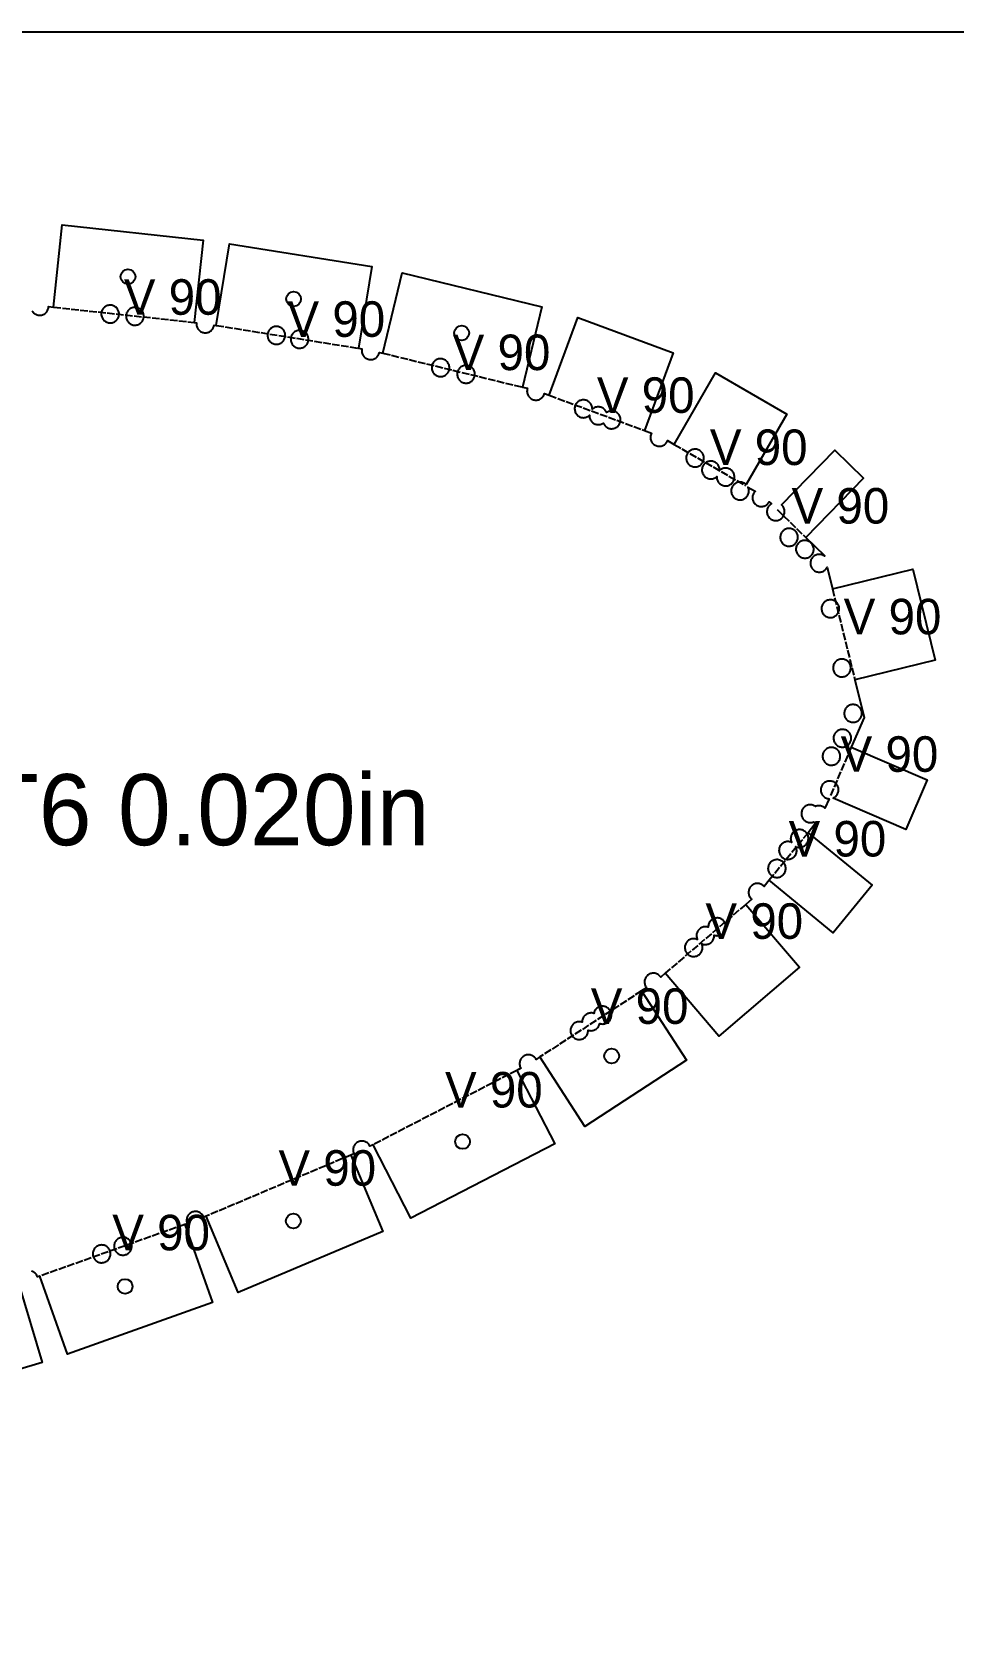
# Model space of a CAD drawing. Header units: millimetres. Extents: x 0 to 2467, y 0 to 1219.
# Drawn here: x 770 to 925.7, y 947.4 to 1219 of the extents above; entities that cross this region are included whole.
import ezdxf

# ---------------------------------------------------------------- set-up
doc = ezdxf.new("R2010")
doc.units = ezdxf.units.MM
doc.linetypes.add('DASHED', pattern=[1.524, 1.27, -0.254])
for name, color, linetype in [('CUT', 7, 'CONTINUOUS'), ('ETCH', 8, 'CONTINUOUS'), ('HOLE', 6, 'CONTINUOUS'), ('VALLEY', 1, 'DASHED')]:
    doc.layers.add(name, color=color, linetype=linetype)

msp = doc.modelspace()

# ---------------------------------------------------------------- linework, layer by layer
at = {"layer": 'CUT'}
for points in [[(769.98, 1171.98), (770.06, 1171.86), (770.15, 1171.74), (770.25, 1171.63), (770.36, 1171.53), (770.48, 1171.45), (770.61, 1171.37), (770.74, 1171.31), (770.88, 1171.26), (771.03, 1171.23), (771.17, 1171.21), (771.32, 1171.21), (771.47, 1171.22), (771.61, 1171.24), (771.75, 1171.28), (771.89, 1171.33), (772.02, 1171.39), (772.15, 1171.47), (772.26, 1171.56), (772.37, 1171.66), (772.47, 1171.77), (772.56, 1171.89), (772.63, 1172.02), (772.69, 1172.15), (772.74, 1172.29), (772.77, 1172.43), (772.79, 1172.58), (772.8, 1172.67), (773.6, 1172.58), (775.11, 1186.47), (798.91, 1183.88), (797.4, 1170), (797.78, 1169.95), (797.77, 1169.87), (797.77, 1169.72), (797.78, 1169.58), (797.8, 1169.43), (797.84, 1169.29), (797.89, 1169.15), (797.95, 1169.02), (798.03, 1168.89), (798.12, 1168.78), (798.22, 1168.67), (798.33, 1168.57), (798.45, 1168.49), (798.58, 1168.41), (798.71, 1168.35), (798.85, 1168.3), (798.99, 1168.27), (799.14, 1168.25), (799.29, 1168.24), (799.43, 1168.25), (799.58, 1168.28), (799.72, 1168.32), (799.86, 1168.37), (799.99, 1168.43), (800.12, 1168.51), (800.23, 1168.6), (800.34, 1168.7), (800.44, 1168.81), (800.52, 1168.93), (800.6, 1169.06), (800.66, 1169.19), (800.71, 1169.33), (800.74, 1169.47), (800.75, 1169.55), (801.13, 1169.49), (803.35, 1183.29), (827.38, 1179.42), (825.16, 1165.63), (825.74, 1165.53), (825.73, 1165.49), (825.71, 1165.34), (825.71, 1165.19), (825.72, 1165.05), (825.74, 1164.9), (825.78, 1164.76), (825.83, 1164.62), (825.9, 1164.49), (825.97, 1164.36), (826.06, 1164.25), (826.16, 1164.14), (826.27, 1164.04), (826.39, 1163.96), (826.52, 1163.88), (826.65, 1163.82), (826.79, 1163.77), (826.94, 1163.74), (827.08, 1163.72), (827.23, 1163.71), (827.38, 1163.72), (827.52, 1163.75), (827.66, 1163.78), (827.8, 1163.84), (827.93, 1163.9), (828.06, 1163.98), (828.18, 1164.07), (828.28, 1164.17), (828.38, 1164.28), (828.47, 1164.4), (828.54, 1164.53), (828.6, 1164.66), (828.65, 1164.8), (828.68, 1164.94), (829.26, 1164.8), (832.55, 1178.38), (856.15, 1172.65), (852.85, 1159.07), (853.7, 1158.87), (853.67, 1158.8), (853.64, 1158.65), (853.62, 1158.51), (853.61, 1158.36), (853.62, 1158.21), (853.65, 1158.07), (853.68, 1157.93), (853.74, 1157.79), (853.8, 1157.66), (853.88, 1157.53), (853.97, 1157.41), (854.07, 1157.31), (854.18, 1157.21), (854.3, 1157.12), (854.42, 1157.05), (854.56, 1156.99), (854.7, 1156.94), (854.84, 1156.91), (854.99, 1156.89), (855.13, 1156.88), (855.28, 1156.89), (855.43, 1156.91), (855.57, 1156.95), (855.71, 1157), (855.84, 1157.07), (855.96, 1157.15), (856.08, 1157.24), (856.19, 1157.34), (856.29, 1157.45), (856.37, 1157.57), (856.45, 1157.69), (856.51, 1157.83), (856.55, 1157.97), (856.56, 1157.99), (857.37, 1157.69), (862.21, 1170.8), (878.3, 1164.86), (873.46, 1151.76), (874.66, 1151.31), (874.64, 1151.27), (874.58, 1151.13), (874.53, 1150.99), (874.49, 1150.85), (874.48, 1150.71), (874.47, 1150.56), (874.48, 1150.41), (874.5, 1150.27), (874.54, 1150.12), (874.59, 1149.99), (874.66, 1149.85), (874.73, 1149.73), (874.82, 1149.61), (874.92, 1149.5), (875.03, 1149.41), (875.15, 1149.32), (875.28, 1149.25), (875.42, 1149.19), (875.55, 1149.14), (875.7, 1149.1), (875.84, 1149.08), (875.99, 1149.08), (876.14, 1149.09), (876.28, 1149.11), (876.43, 1149.15), (876.56, 1149.2), (876.7, 1149.27), (876.82, 1149.34), (876.94, 1149.43), (877.05, 1149.53), (877.14, 1149.64), (877.23, 1149.76), (877.3, 1149.89), (877.36, 1150.02), (877.37, 1150.04), (878.48, 1149.4), (885.47, 1161.5), (897.54, 1154.53), (890.65, 1142.61), (890.65, 1142.61), (890.54, 1142.71), (890.42, 1142.8), (890.3, 1142.87), (890.16, 1142.93), (890.02, 1142.98), (889.88, 1143.01), (889.73, 1143.03), (889.59, 1143.04), (889.44, 1143.03), (889.29, 1143), (889.15, 1142.97), (889.01, 1142.91), (888.88, 1142.85), (888.76, 1142.77), (888.64, 1142.68), (888.53, 1142.58), (888.43, 1142.47), (888.35, 1142.35), (888.27, 1142.23), (888.21, 1142.09), (888.17, 1141.95), (888.13, 1141.81), (888.11, 1141.66), (888.11, 1141.52), (888.12, 1141.37), (888.14, 1141.22), (888.18, 1141.08), (888.23, 1140.94), (888.29, 1140.81), (888.37, 1140.69), (888.46, 1140.57), (888.56, 1140.46), (888.67, 1140.36), (888.79, 1140.28), (888.92, 1140.2), (889.05, 1140.14), (889.19, 1140.1), (889.33, 1140.06), (889.48, 1140.04), (889.63, 1140.04), (889.77, 1140.05), (889.92, 1140.07), (890.06, 1140.11), (890.2, 1140.16), (890.33, 1140.22), (890.46, 1140.3), (890.57, 1140.39), (890.68, 1140.49), (890.78, 1140.6), (890.87, 1140.72), (890.94, 1140.85), (891, 1140.98), (891.05, 1141.12), (891.08, 1141.26), (891.1, 1141.41), (891.11, 1141.56), (891.1, 1141.7), (891.07, 1141.85), (891.04, 1141.99), (890.98, 1142.13), (890.95, 1142.19), (892.17, 1141.49), (892.14, 1141.46), (892.04, 1141.35), (891.95, 1141.23), (891.88, 1141.1), (891.82, 1140.97), (891.77, 1140.83), (891.74, 1140.69), (891.72, 1140.54), (891.71, 1140.39), (891.72, 1140.25), (891.74, 1140.1), (891.78, 1139.96), (891.83, 1139.82), (891.9, 1139.69), (891.98, 1139.56), (892.07, 1139.45), (892.17, 1139.34), (892.28, 1139.24), (892.4, 1139.16), (892.52, 1139.08), (892.66, 1139.02), (892.8, 1138.97), (892.94, 1138.94), (893.08, 1138.92), (893.23, 1138.91), (893.38, 1138.92), (893.52, 1138.95), (893.67, 1138.98), (893.8, 1139.04), (893.94, 1139.1), (894.06, 1139.18), (894.18, 1139.27), (894.29, 1139.37), (894.38, 1139.48), (894.47, 1139.6), (894.53, 1139.7), (894.9, 1139.35), (894.79, 1139.29), (894.67, 1139.2), (894.57, 1139.1), (894.47, 1138.99), (894.38, 1138.87), (894.31, 1138.74), (894.25, 1138.61), (894.2, 1138.47), (894.17, 1138.32), (894.15, 1138.18), (894.14, 1138.03), (894.15, 1137.88), (894.17, 1137.74), (894.21, 1137.6), (894.26, 1137.46), (894.33, 1137.32), (894.41, 1137.2), (894.5, 1137.08), (894.6, 1136.98), (894.71, 1136.88), (894.83, 1136.79), (894.95, 1136.72), (895.09, 1136.66), (895.23, 1136.61), (895.37, 1136.58), (895.52, 1136.56), (895.66, 1136.55), (895.81, 1136.56), (895.95, 1136.58), (896.1, 1136.62), (896.23, 1136.67), (896.37, 1136.74), (896.49, 1136.81), (896.61, 1136.9), (896.72, 1137), (896.81, 1137.12), (896.9, 1137.23), (896.97, 1137.36), (897.03, 1137.5), (897.08, 1137.63), (897.12, 1137.78), (897.14, 1137.92), (897.14, 1138.07), (897.13, 1138.22), (897.11, 1138.36), (897.07, 1138.51), (897.02, 1138.64), (896.95, 1138.78), (896.88, 1138.9), (896.79, 1139.02), (896.69, 1139.13), (896.63, 1139.18), (905.62, 1148.41), (910.48, 1143.69), (900.74, 1133.67), (903.85, 1130.64), (903.88, 1130.54), (903.8, 1130.6), (903.67, 1130.67), (903.54, 1130.73), (903.4, 1130.78), (903.26, 1130.81), (903.11, 1130.83), (902.96, 1130.84), (902.82, 1130.83), (902.67, 1130.8), (902.53, 1130.77), (902.39, 1130.72), (902.26, 1130.65), (902.13, 1130.57), (902.02, 1130.48), (901.91, 1130.38), (901.81, 1130.27), (901.73, 1130.15), (901.65, 1130.03), (901.59, 1129.89), (901.54, 1129.75), (901.51, 1129.61), (901.49, 1129.46), (901.49, 1129.32), (901.49, 1129.17), (901.52, 1129.02), (901.56, 1128.88), (901.61, 1128.74), (901.67, 1128.61), (901.75, 1128.49), (901.84, 1128.37), (901.94, 1128.26), (902.05, 1128.16), (902.17, 1128.08), (902.3, 1128), (902.43, 1127.94), (902.57, 1127.9), (902.71, 1127.86), (902.86, 1127.84), (903.01, 1127.84), (903.15, 1127.85), (903.3, 1127.87), (903.44, 1127.91), (903.58, 1127.96), (903.71, 1128.02), (903.84, 1128.1), (903.95, 1128.19), (904.06, 1128.29), (904.16, 1128.4), (904.24, 1128.52), (904.32, 1128.65), (904.33, 1128.68), (905.23, 1125), (918.8, 1128.33), (922.57, 1112.98), (909, 1109.65), (910.56, 1103.31), (908.4, 1098.31), (921.23, 1092.78), (917.63, 1084.41), (905.35, 1089.7), (905.47, 1089.76), (905.6, 1089.84), (905.72, 1089.93), (905.82, 1090.03), (905.92, 1090.14), (906.01, 1090.26), (906.08, 1090.38), (906.14, 1090.52), (906.19, 1090.66), (906.22, 1090.8), (906.24, 1090.95), (906.25, 1091.09), (906.24, 1091.24), (906.22, 1091.39), (906.18, 1091.53), (906.13, 1091.67), (906.06, 1091.8), (905.98, 1091.92), (905.89, 1092.04), (905.79, 1092.15), (905.68, 1092.25), (905.56, 1092.33), (905.44, 1092.41), (905.3, 1092.47), (905.16, 1092.51), (905.02, 1092.55), (904.88, 1092.57), (904.73, 1092.57), (904.58, 1092.56), (904.44, 1092.54), (904.29, 1092.5), (904.16, 1092.45), (904.02, 1092.39), (903.9, 1092.31), (903.78, 1092.22), (903.67, 1092.12), (903.58, 1092.01), (903.49, 1091.89), (903.42, 1091.76), (903.36, 1091.63), (903.31, 1091.49), (903.27, 1091.35), (903.25, 1091.2), (903.25, 1091.05), (903.26, 1090.91), (903.28, 1090.76), (903.32, 1090.62), (903.37, 1090.48), (903.44, 1090.35), (903.51, 1090.22), (903.6, 1090.11), (903.7, 1090), (903.81, 1089.9), (903.93, 1089.81), (904.06, 1089.74), (904.19, 1089.68), (904.33, 1089.63), (904.48, 1089.6), (904.62, 1089.58), (904.64, 1089.58), (903.96, 1087.99), (903.88, 1088.06), (903.76, 1088.15), (903.64, 1088.22), (903.5, 1088.28), (903.36, 1088.33), (903.22, 1088.36), (903.07, 1088.38), (902.93, 1088.39), (902.78, 1088.38), (902.63, 1088.35), (902.49, 1088.32), (902.35, 1088.26), (902.35, 1088.26), (902.28, 1088.31), (902.15, 1088.38), (902.02, 1088.44), (901.88, 1088.49), (901.74, 1088.53), (901.59, 1088.55), (901.44, 1088.55), (901.3, 1088.54), (901.15, 1088.52), (901.01, 1088.48), (900.87, 1088.43), (900.74, 1088.36), (900.61, 1088.29), (900.5, 1088.2), (900.39, 1088.1), (900.29, 1087.99), (900.21, 1087.87), (900.13, 1087.74), (900.07, 1087.61), (900.02, 1087.47), (899.99, 1087.32), (899.97, 1087.18), (899.97, 1087.03), (899.97, 1086.88), (900, 1086.74), (900.04, 1086.6), (900.09, 1086.46), (900.15, 1086.33), (900.23, 1086.2), (900.32, 1086.08), (900.42, 1085.98), (900.53, 1085.88), (900.65, 1085.79), (900.78, 1085.72), (900.91, 1085.66), (901.05, 1085.61), (901.19, 1085.58), (901.34, 1085.56), (901.49, 1085.55), (901.63, 1085.56), (901.78, 1085.58), (901.92, 1085.62), (902.06, 1085.67), (902.06, 1085.68), (902.13, 1085.63), (902.26, 1085.55), (902.39, 1085.49), (902.43, 1085.48), (901.1, 1083.84), (911.92, 1075), (905.35, 1066.96), (894.53, 1075.8), (893.68, 1074.75), (893.59, 1074.85), (893.48, 1074.94), (893.37, 1075.03), (893.24, 1075.1), (893.1, 1075.16), (892.96, 1075.21), (892.82, 1075.24), (892.68, 1075.26), (892.53, 1075.27), (892.38, 1075.26), (892.24, 1075.24), (892.09, 1075.2), (891.96, 1075.15), (891.82, 1075.08), (891.7, 1075.01), (891.58, 1074.92), (891.47, 1074.82), (891.38, 1074.71), (891.29, 1074.59), (891.22, 1074.46), (891.16, 1074.32), (891.11, 1074.19), (891.07, 1074.04), (891.05, 1073.9), (891.05, 1073.75), (891.06, 1073.6), (891.08, 1073.46), (891.12, 1073.31), (891.17, 1073.18), (891.24, 1073.04), (891.31, 1072.92), (891.4, 1072.8), (891.5, 1072.69), (891.59, 1072.62), (890.57, 1071.74), (899.65, 1061.12), (886.03, 1049.49), (876.96, 1060.11), (876.21, 1059.47), (876.2, 1059.47), (876.11, 1059.59), (876.01, 1059.7), (875.9, 1059.79), (875.78, 1059.88), (875.66, 1059.95), (875.52, 1060.01), (875.38, 1060.06), (875.24, 1060.1), (875.09, 1060.12), (874.95, 1060.12), (874.8, 1060.11), (874.65, 1060.09), (874.51, 1060.05), (874.37, 1060), (874.24, 1059.93), (874.12, 1059.86), (874, 1059.77), (873.89, 1059.67), (873.8, 1059.56), (873.71, 1059.44), (873.64, 1059.31), (873.57, 1059.18), (873.53, 1059.04), (873.49, 1058.89), (873.47, 1058.75), (873.47, 1058.6), (873.48, 1058.45), (873.5, 1058.31), (873.54, 1058.17), (873.59, 1058.03), (873.65, 1057.89), (873.73, 1057.77), (873.81, 1057.67), (872.98, 1057.14), (880.59, 1045.42), (863.41, 1034.26), (855.8, 1045.98), (855.17, 1045.57), (855.17, 1045.57), (855.09, 1045.7), (855, 1045.82), (854.9, 1045.92), (854.79, 1046.02), (854.67, 1046.11), (854.55, 1046.18), (854.41, 1046.24), (854.27, 1046.29), (854.13, 1046.32), (853.98, 1046.34), (853.84, 1046.35), (853.69, 1046.34), (853.55, 1046.32), (853.4, 1046.28), (853.27, 1046.23), (853.13, 1046.16), (853.01, 1046.08), (852.89, 1045.99), (852.78, 1045.89), (852.69, 1045.78), (852.6, 1045.66), (852.53, 1045.54), (852.46, 1045.4), (852.42, 1045.26), (852.38, 1045.12), (852.36, 1044.97), (852.36, 1044.83), (852.37, 1044.68), (852.39, 1044.54), (852.43, 1044.39), (852.48, 1044.25), (852.55, 1044.12), (852.58, 1044.06), (851.92, 1043.72), (858.33, 1031.31), (834.01, 1018.75), (827.6, 1031.17), (827.09, 1030.9), (827.03, 1031.01), (826.96, 1031.13), (826.87, 1031.25), (826.77, 1031.36), (826.66, 1031.46), (826.54, 1031.54), (826.41, 1031.62), (826.28, 1031.68), (826.14, 1031.73), (825.99, 1031.76), (825.85, 1031.78), (825.7, 1031.78), (825.55, 1031.77), (825.41, 1031.75), (825.27, 1031.71), (825.13, 1031.66), (825, 1031.6), (824.87, 1031.52), (824.75, 1031.43), (824.65, 1031.33), (824.55, 1031.22), (824.46, 1031.1), (824.39, 1030.97), (824.33, 1030.84), (824.28, 1030.7), (824.25, 1030.56), (824.23, 1030.41), (824.22, 1030.26), (824.23, 1030.12), (824.25, 1029.97), (824.29, 1029.83), (824.34, 1029.69), (824.37, 1029.63), (823.84, 1029.4), (829.27, 1016.53), (804.84, 1006.22), (799.4, 1019.09), (799, 1018.92), (798.98, 1018.98), (798.92, 1019.11), (798.84, 1019.24), (798.75, 1019.36), (798.65, 1019.46), (798.54, 1019.56), (798.42, 1019.65), (798.29, 1019.72), (798.16, 1019.78), (798.02, 1019.83), (797.88, 1019.86), (797.73, 1019.88), (797.58, 1019.89), (797.44, 1019.88), (797.29, 1019.85), (797.15, 1019.82), (797.01, 1019.77), (797.01, 1019.77), (796.88, 1019.7), (796.75, 1019.62), (796.64, 1019.53), (796.53, 1019.43), (796.43, 1019.32), (796.34, 1019.2), (796.27, 1019.08), (796.21, 1018.94), (796.16, 1018.8), (796.13, 1018.66), (796.11, 1018.51), (796.1, 1018.37), (796.11, 1018.22), (796.14, 1018.07), (796.17, 1017.93), (796.21, 1017.83), (795.8, 1017.69), (800.49, 1004.53), (775.97, 995.8), (771.29, 1008.96), (770.93, 1008.83), (770.88, 1008.97), (770.81, 1009.1), (770.73, 1009.23), (770.64, 1009.34), (770.54, 1009.45), (770.43, 1009.55), (770.31, 1009.63), (770.19, 1009.71), (770.05, 1009.77), (769.91, 1009.82)], [(767.71, 1007.79), (771.71, 994.4), (740.18, 984.98)]]:
    msp.add_lwpolyline(points, dxfattribs=at)
for points in [[(783.92, 1170.1), (784.05, 1170.18), (784.16, 1170.27), (784.27, 1170.37), (784.37, 1170.48), (784.45, 1170.6), (784.53, 1170.72), (784.59, 1170.86), (784.64, 1171), (784.67, 1171.14), (784.69, 1171.29), (784.7, 1171.43), (784.69, 1171.58), (784.66, 1171.73), (784.62, 1171.87), (784.57, 1172.01), (784.51, 1172.14), (784.43, 1172.26), (784.34, 1172.38), (784.24, 1172.49), (784.13, 1172.59), (784.01, 1172.67), (783.88, 1172.75), (783.75, 1172.81), (783.61, 1172.85), (783.47, 1172.89), (783.32, 1172.91), (783.17, 1172.91), (783.03, 1172.9), (782.88, 1172.88), (782.74, 1172.84), (782.6, 1172.79), (782.47, 1172.73), (782.34, 1172.65), (782.23, 1172.56), (782.12, 1172.46), (782.02, 1172.35), (781.94, 1172.23), (781.86, 1172.1), (781.8, 1171.97), (781.75, 1171.83), (781.72, 1171.69), (781.7, 1171.54), (781.7, 1171.39), (781.7, 1171.25), (781.73, 1171.1), (781.77, 1170.96), (781.82, 1170.82), (781.88, 1170.69), (781.96, 1170.56), (782.05, 1170.45), (782.15, 1170.34), (782.26, 1170.24), (782.38, 1170.15), (782.51, 1170.08), (782.64, 1170.02), (782.78, 1169.97), (782.92, 1169.94), (783.07, 1169.92), (783.22, 1169.91), (783.36, 1169.92), (783.51, 1169.95), (783.65, 1169.98), (783.79, 1170.04), (783.92, 1170.1)], [(788.54, 1170.1), (788.63, 1170.22), (788.7, 1170.35), (788.76, 1170.48), (788.81, 1170.62), (788.84, 1170.76), (788.86, 1170.91), (788.87, 1171.06), (788.86, 1171.2), (788.84, 1171.35), (788.8, 1171.49), (788.75, 1171.63), (788.68, 1171.76), (788.6, 1171.89), (788.51, 1172), (788.41, 1172.11), (788.3, 1172.21), (788.18, 1172.3), (788.06, 1172.37), (787.92, 1172.43), (787.78, 1172.48), (787.64, 1172.51), (787.49, 1172.53), (787.35, 1172.54), (787.2, 1172.53), (787.06, 1172.5), (786.91, 1172.47), (786.77, 1172.41), (786.64, 1172.35), (786.52, 1172.27), (786.4, 1172.18), (786.29, 1172.08), (786.2, 1171.97), (786.11, 1171.85), (786.04, 1171.73), (785.97, 1171.59), (785.93, 1171.45), (785.89, 1171.31), (785.87, 1171.16), (785.87, 1171.02), (785.88, 1170.87), (785.9, 1170.72), (785.94, 1170.58), (785.99, 1170.44), (786.06, 1170.31), (786.13, 1170.19), (786.22, 1170.07), (786.32, 1169.96), (786.43, 1169.86), (786.55, 1169.78), (786.68, 1169.7), (786.81, 1169.64), (786.95, 1169.6), (787.1, 1169.56), (787.24, 1169.54), (787.39, 1169.54), (787.54, 1169.55), (787.68, 1169.57), (787.82, 1169.61), (787.96, 1169.66), (788.09, 1169.72), (788.22, 1169.8), (788.34, 1169.89), (788.44, 1169.99), (788.54, 1170.1)], [(812.25, 1166.67), (812.36, 1166.77), (812.45, 1166.88), (812.54, 1167), (812.61, 1167.12), (812.67, 1167.26), (812.72, 1167.4), (812.76, 1167.54), (812.77, 1167.69), (812.78, 1167.83), (812.77, 1167.98), (812.75, 1168.12), (812.71, 1168.27), (812.66, 1168.4), (812.59, 1168.54), (812.52, 1168.66), (812.43, 1168.78), (812.33, 1168.89), (812.22, 1168.98), (812.1, 1169.07), (811.97, 1169.14), (811.83, 1169.21), (811.7, 1169.25), (811.55, 1169.29), (811.41, 1169.31), (811.26, 1169.31), (811.11, 1169.3), (810.97, 1169.28), (810.82, 1169.24), (810.69, 1169.19), (810.55, 1169.12), (810.43, 1169.05), (810.31, 1168.96), (810.2, 1168.86), (810.11, 1168.75), (810.02, 1168.63), (809.95, 1168.5), (809.89, 1168.37), (809.84, 1168.23), (809.8, 1168.08), (809.79, 1167.94), (809.78, 1167.79), (809.79, 1167.64), (809.81, 1167.5), (809.85, 1167.36), (809.9, 1167.22), (809.97, 1167.09), (810.04, 1166.96), (810.13, 1166.84), (810.23, 1166.74), (810.34, 1166.64), (810.46, 1166.55), (810.59, 1166.48), (810.73, 1166.42), (810.86, 1166.37), (811.01, 1166.34), (811.15, 1166.32), (811.3, 1166.31), (811.45, 1166.32), (811.59, 1166.34), (811.74, 1166.38), (811.87, 1166.43), (812.01, 1166.5), (812.13, 1166.58), (812.25, 1166.67)], [(816.59, 1166.59), (816.64, 1166.73), (816.67, 1166.87), (816.69, 1167.02), (816.7, 1167.17), (816.69, 1167.31), (816.66, 1167.46), (816.62, 1167.6), (816.57, 1167.74), (816.51, 1167.87), (816.43, 1168), (816.34, 1168.11), (816.24, 1168.22), (816.13, 1168.32), (816.01, 1168.41), (815.88, 1168.48), (815.75, 1168.54), (815.61, 1168.59), (815.47, 1168.62), (815.32, 1168.64), (815.17, 1168.65), (815.03, 1168.64), (814.88, 1168.61), (814.74, 1168.58), (814.6, 1168.52), (814.47, 1168.46), (814.34, 1168.38), (814.23, 1168.29), (814.12, 1168.19), (814.02, 1168.08), (813.94, 1167.96), (813.86, 1167.84), (813.8, 1167.7), (813.75, 1167.56), (813.72, 1167.42), (813.7, 1167.27), (813.7, 1167.13), (813.7, 1166.98), (813.73, 1166.83), (813.77, 1166.69), (813.82, 1166.55), (813.88, 1166.42), (813.96, 1166.3), (814.05, 1166.18), (814.15, 1166.07), (814.26, 1165.97), (814.38, 1165.89), (814.51, 1165.81), (814.64, 1165.75), (814.78, 1165.71), (814.92, 1165.67), (815.07, 1165.65), (815.22, 1165.65), (815.36, 1165.66), (815.51, 1165.68), (815.65, 1165.72), (815.79, 1165.77), (815.92, 1165.83), (816.05, 1165.91), (816.16, 1166), (816.27, 1166.1), (816.37, 1166.21), (816.45, 1166.33), (816.53, 1166.46), (816.59, 1166.59)], [(840.27, 1161.53), (840.34, 1161.66), (840.4, 1161.79), (840.45, 1161.93), (840.48, 1162.08), (840.5, 1162.22), (840.51, 1162.37), (840.5, 1162.52), (840.47, 1162.66), (840.44, 1162.8), (840.39, 1162.94), (840.32, 1163.07), (840.24, 1163.2), (840.15, 1163.32), (840.05, 1163.42), (839.94, 1163.52), (839.82, 1163.61), (839.7, 1163.68), (839.56, 1163.74), (839.42, 1163.79), (839.28, 1163.82), (839.13, 1163.84), (838.99, 1163.85), (838.84, 1163.84), (838.69, 1163.82), (838.55, 1163.78), (838.41, 1163.73), (838.28, 1163.66), (838.16, 1163.58), (838.04, 1163.49), (837.93, 1163.39), (837.84, 1163.28), (837.75, 1163.16), (837.68, 1163.04), (837.61, 1162.9), (837.57, 1162.76), (837.53, 1162.62), (837.51, 1162.47), (837.51, 1162.33), (837.52, 1162.18), (837.54, 1162.04), (837.58, 1161.89), (837.63, 1161.76), (837.69, 1161.62), (837.77, 1161.5), (837.86, 1161.38), (837.96, 1161.27), (838.07, 1161.18), (838.19, 1161.09), (838.32, 1161.02), (838.45, 1160.96), (838.59, 1160.91), (838.74, 1160.87), (838.88, 1160.85), (839.03, 1160.85), (839.18, 1160.86), (839.32, 1160.88), (839.46, 1160.92), (839.6, 1160.97), (839.73, 1161.04), (839.86, 1161.11), (839.98, 1161.2), (840.08, 1161.3), (840.18, 1161.41), (840.27, 1161.53)], [(844.81, 1161.12), (844.81, 1161.27), (844.81, 1161.42), (844.78, 1161.56), (844.74, 1161.7), (844.69, 1161.84), (844.63, 1161.97), (844.55, 1162.1), (844.46, 1162.22), (844.36, 1162.32), (844.25, 1162.42), (844.13, 1162.51), (844, 1162.58), (843.87, 1162.64), (843.73, 1162.69), (843.59, 1162.72), (843.44, 1162.74), (843.29, 1162.75), (843.15, 1162.74), (843, 1162.71), (842.86, 1162.68), (842.72, 1162.63), (842.59, 1162.56), (842.46, 1162.48), (842.35, 1162.39), (842.24, 1162.29), (842.14, 1162.18), (842.06, 1162.06), (841.98, 1161.94), (841.92, 1161.8), (841.87, 1161.66), (841.84, 1161.52), (841.82, 1161.37), (841.81, 1161.23), (841.82, 1161.08), (841.85, 1160.93), (841.89, 1160.79), (841.94, 1160.65), (842, 1160.52), (842.08, 1160.4), (842.17, 1160.28), (842.27, 1160.17), (842.38, 1160.07), (842.5, 1159.99), (842.63, 1159.91), (842.76, 1159.85), (842.9, 1159.81), (843.04, 1159.77), (843.19, 1159.75), (843.34, 1159.75), (843.48, 1159.76), (843.63, 1159.78), (843.77, 1159.82), (843.91, 1159.87), (844.04, 1159.93), (844.17, 1160.01), (844.28, 1160.1), (844.39, 1160.2), (844.49, 1160.31), (844.57, 1160.43), (844.65, 1160.56), (844.71, 1160.69), (844.76, 1160.83), (844.79, 1160.98), (844.81, 1161.12)], [(868.48, 1154.94), (868.34, 1154.99), (868.2, 1155.02), (868.05, 1155.04), (867.9, 1155.05), (867.76, 1155.04), (867.61, 1155.01), (867.47, 1154.98), (867.33, 1154.93), (867.2, 1154.86), (867.07, 1154.78), (867.06, 1154.78), (867.04, 1154.83), (866.98, 1154.96), (866.9, 1155.09), (866.81, 1155.2), (866.71, 1155.31), (866.6, 1155.41), (866.48, 1155.5), (866.35, 1155.57), (866.22, 1155.63), (866.08, 1155.68), (865.94, 1155.71), (865.79, 1155.73), (865.65, 1155.74), (865.5, 1155.73), (865.35, 1155.7), (865.21, 1155.67), (865.07, 1155.61), (864.94, 1155.55), (864.82, 1155.47), (864.7, 1155.38), (864.65, 1155.34), (864.66, 1155.43), (864.65, 1155.58), (864.62, 1155.73), (864.59, 1155.87), (864.54, 1156.01), (864.47, 1156.14), (864.39, 1156.26), (864.3, 1156.38), (864.2, 1156.49), (864.09, 1156.59), (863.97, 1156.67), (863.85, 1156.75), (863.71, 1156.81), (863.57, 1156.85), (863.43, 1156.89), (863.28, 1156.91), (863.14, 1156.91), (862.99, 1156.9), (862.84, 1156.88), (862.7, 1156.84), (862.56, 1156.79), (862.43, 1156.73), (862.31, 1156.65), (862.19, 1156.56), (862.08, 1156.46), (861.99, 1156.35), (861.9, 1156.23), (861.83, 1156.1), (861.76, 1155.97), (861.72, 1155.83), (861.68, 1155.69), (861.66, 1155.54), (861.66, 1155.39), (861.67, 1155.25), (861.69, 1155.1), (861.73, 1154.96), (861.78, 1154.82), (861.84, 1154.69), (861.92, 1154.56), (862.01, 1154.45), (862.11, 1154.34), (862.22, 1154.24), (862.34, 1154.15), (862.47, 1154.08), (862.6, 1154.02), (862.74, 1153.97), (862.89, 1153.94), (863.03, 1153.92), (863.18, 1153.91), (863.33, 1153.92), (863.47, 1153.95), (863.61, 1153.98), (863.75, 1154.04), (863.88, 1154.1), (864.01, 1154.18), (864.13, 1154.27), (864.17, 1154.31), (864.17, 1154.22), (864.18, 1154.07), (864.2, 1153.92), (864.24, 1153.78), (864.29, 1153.64), (864.35, 1153.51), (864.43, 1153.39), (864.52, 1153.27), (864.62, 1153.16), (864.73, 1153.06), (864.85, 1152.98), (864.98, 1152.9), (865.11, 1152.84), (865.25, 1152.79), (865.39, 1152.76), (865.54, 1152.74), (865.69, 1152.74), (865.83, 1152.75), (865.98, 1152.77), (866.12, 1152.81), (866.26, 1152.86), (866.39, 1152.92), (866.52, 1153), (866.53, 1153.01), (866.55, 1152.95), (866.61, 1152.82), (866.69, 1152.7), (866.78, 1152.58), (866.88, 1152.47), (866.99, 1152.38), (867.11, 1152.29), (867.24, 1152.22), (867.37, 1152.15), (867.51, 1152.11), (867.65, 1152.07), (867.8, 1152.05), (867.95, 1152.05), (868.09, 1152.06), (868.24, 1152.08), (868.38, 1152.12), (868.52, 1152.17), (868.65, 1152.23), (868.78, 1152.31), (868.89, 1152.4), (869, 1152.5), (869.1, 1152.61), (869.18, 1152.73), (869.26, 1152.86), (869.32, 1152.99), (869.37, 1153.13), (869.4, 1153.28), (869.42, 1153.42), (869.43, 1153.57), (869.42, 1153.72), (869.39, 1153.86), (869.35, 1154), (869.3, 1154.14), (869.24, 1154.27), (869.16, 1154.4), (869.07, 1154.52), (868.97, 1154.62), (868.86, 1154.72), (868.74, 1154.81), (868.61, 1154.88), (868.48, 1154.94)], [(883.47, 1147.41), (883.43, 1147.55), (883.38, 1147.69), (883.32, 1147.82), (883.24, 1147.94), (883.15, 1148.06), (883.05, 1148.17), (882.94, 1148.27), (882.82, 1148.35), (882.69, 1148.43), (882.56, 1148.49), (882.42, 1148.53), (882.28, 1148.57), (882.13, 1148.59), (881.98, 1148.59), (881.84, 1148.58), (881.69, 1148.56), (881.55, 1148.52), (881.41, 1148.47), (881.28, 1148.41), (881.15, 1148.33), (881.04, 1148.24), (880.93, 1148.14), (880.83, 1148.03), (880.75, 1147.91), (880.67, 1147.78), (880.61, 1147.65), (880.56, 1147.51), (880.53, 1147.36), (880.51, 1147.22), (880.5, 1147.07), (880.51, 1146.92), (880.54, 1146.78), (880.57, 1146.64), (880.63, 1146.5), (880.69, 1146.37), (880.77, 1146.24), (880.86, 1146.13), (880.96, 1146.02), (881.07, 1145.92), (881.19, 1145.83), (881.32, 1145.76), (881.45, 1145.7), (881.59, 1145.65), (881.73, 1145.62), (881.88, 1145.6), (882.03, 1145.59), (882.17, 1145.6), (882.32, 1145.63), (882.46, 1145.66), (882.6, 1145.72), (882.73, 1145.78), (882.85, 1145.86), (882.97, 1145.95), (883.08, 1146.05), (883.18, 1146.16), (883.26, 1146.28), (883.34, 1146.4), (883.4, 1146.54), (883.45, 1146.68), (883.48, 1146.82), (883.5, 1146.97), (883.5, 1147.11), (883.49, 1147.26), (883.47, 1147.41)], [(887.3, 1145.39), (887.16, 1145.4), (887.01, 1145.39), (886.86, 1145.37), (886.72, 1145.33), (886.58, 1145.28), (886.45, 1145.21), (886.33, 1145.14), (886.21, 1145.05), (886.16, 1145.01), (886.17, 1145.1), (886.16, 1145.24), (886.14, 1145.39), (886.1, 1145.53), (886.05, 1145.67), (885.98, 1145.8), (885.9, 1145.93), (885.81, 1146.04), (885.71, 1146.15), (885.6, 1146.25), (885.48, 1146.34), (885.36, 1146.41), (885.22, 1146.47), (885.08, 1146.52), (884.94, 1146.55), (884.79, 1146.57), (884.65, 1146.58), (884.5, 1146.57), (884.36, 1146.54), (884.21, 1146.51), (884.07, 1146.45), (883.94, 1146.39), (883.82, 1146.31), (883.7, 1146.22), (883.59, 1146.12), (883.5, 1146.01), (883.41, 1145.89), (883.34, 1145.77), (883.27, 1145.63), (883.23, 1145.49), (883.19, 1145.35), (883.17, 1145.2), (883.17, 1145.06), (883.18, 1144.91), (883.2, 1144.76), (883.24, 1144.62), (883.29, 1144.48), (883.36, 1144.35), (883.43, 1144.23), (883.52, 1144.11), (883.62, 1144), (883.73, 1143.9), (883.85, 1143.82), (883.98, 1143.74), (884.11, 1143.68), (884.25, 1143.64), (884.4, 1143.6), (884.54, 1143.58), (884.69, 1143.58), (884.84, 1143.59), (884.98, 1143.61), (885.12, 1143.65), (885.26, 1143.7), (885.39, 1143.76), (885.52, 1143.84), (885.64, 1143.93), (885.68, 1143.97), (885.68, 1143.88), (885.69, 1143.73), (885.71, 1143.59), (885.75, 1143.44), (885.8, 1143.31), (885.86, 1143.17), (885.94, 1143.05), (886.03, 1142.93), (886.13, 1142.82), (886.24, 1142.73), (886.36, 1142.64), (886.49, 1142.57), (886.62, 1142.51), (886.76, 1142.46), (886.9, 1142.43), (887.05, 1142.41), (887.2, 1142.4), (887.34, 1142.41), (887.49, 1142.43), (887.63, 1142.47), (887.77, 1142.52), (887.9, 1142.59), (888.03, 1142.66), (888.14, 1142.75), (888.25, 1142.85), (888.35, 1142.96), (888.44, 1143.08), (888.51, 1143.21), (888.57, 1143.35), (888.62, 1143.48), (888.65, 1143.63), (888.67, 1143.77), (888.68, 1143.92), (888.67, 1144.07), (888.64, 1144.21), (888.61, 1144.36), (888.55, 1144.49), (888.49, 1144.63), (888.41, 1144.75), (888.32, 1144.87), (888.22, 1144.98), (888.11, 1145.07), (887.99, 1145.16), (887.87, 1145.23), (887.73, 1145.29), (887.59, 1145.34), (887.45, 1145.38), (887.3, 1145.39)], [(899.39, 1133.74), (899.38, 1133.88), (899.36, 1134.03), (899.32, 1134.17), (899.27, 1134.31), (899.2, 1134.44), (899.13, 1134.57), (899.04, 1134.68), (898.94, 1134.79), (898.83, 1134.89), (898.71, 1134.98), (898.58, 1135.05), (898.45, 1135.11), (898.31, 1135.16), (898.16, 1135.19), (898.02, 1135.21), (897.87, 1135.22), (897.72, 1135.21), (897.58, 1135.18), (897.44, 1135.15), (897.3, 1135.09), (897.17, 1135.03), (897.04, 1134.95), (896.92, 1134.86), (896.82, 1134.76), (896.72, 1134.65), (896.63, 1134.53), (896.56, 1134.4), (896.5, 1134.27), (896.45, 1134.13), (896.42, 1133.99), (896.4, 1133.84), (896.39, 1133.7), (896.4, 1133.55), (896.42, 1133.4), (896.46, 1133.26), (896.51, 1133.12), (896.58, 1132.99), (896.66, 1132.87), (896.74, 1132.75), (896.85, 1132.64), (896.96, 1132.54), (897.08, 1132.46), (897.2, 1132.38), (897.34, 1132.32), (897.48, 1132.28), (897.62, 1132.24), (897.76, 1132.22), (897.91, 1132.22), (898.06, 1132.23), (898.2, 1132.25), (898.35, 1132.29), (898.48, 1132.34), (898.62, 1132.4), (898.74, 1132.48), (898.86, 1132.57), (898.97, 1132.67), (899.06, 1132.78), (899.15, 1132.9), (899.22, 1133.03), (899.28, 1133.16), (899.33, 1133.3), (899.37, 1133.44), (899.39, 1133.59), (899.39, 1133.74)], [(901.7, 1132.67), (901.6, 1132.78), (901.49, 1132.87), (901.37, 1132.96), (901.24, 1133.03), (901.11, 1133.09), (900.97, 1133.14), (900.83, 1133.18), (900.68, 1133.2), (900.53, 1133.2), (900.39, 1133.19), (900.24, 1133.17), (900.1, 1133.13), (899.96, 1133.08), (899.83, 1133.01), (899.7, 1132.94), (899.59, 1132.85), (899.48, 1132.75), (899.38, 1132.64), (899.3, 1132.52), (899.22, 1132.39), (899.16, 1132.26), (899.11, 1132.12), (899.08, 1131.97), (899.06, 1131.83), (899.06, 1131.68), (899.06, 1131.53), (899.09, 1131.39), (899.13, 1131.25), (899.18, 1131.11), (899.24, 1130.98), (899.32, 1130.85), (899.41, 1130.73), (899.51, 1130.63), (899.62, 1130.53), (899.74, 1130.44), (899.87, 1130.37), (900, 1130.31), (900.14, 1130.26), (900.28, 1130.23), (900.43, 1130.21), (900.58, 1130.2), (900.72, 1130.21), (900.87, 1130.23), (901.01, 1130.27), (901.15, 1130.32), (901.28, 1130.39), (901.41, 1130.47), (901.52, 1130.55), (901.63, 1130.66), (901.73, 1130.77), (901.81, 1130.88), (901.89, 1131.01), (901.95, 1131.15), (902, 1131.29), (902.03, 1131.43), (902.05, 1131.57), (902.05, 1131.72), (902.05, 1131.87), (902.02, 1132.01), (901.98, 1132.16), (901.93, 1132.29), (901.87, 1132.43), (901.79, 1132.55), (901.7, 1132.67)], [(906.18, 1122.39), (906.1, 1122.51), (906.01, 1122.63), (905.91, 1122.74), (905.8, 1122.83), (905.68, 1122.92), (905.56, 1122.99), (905.42, 1123.06), (905.28, 1123.1), (905.14, 1123.14), (904.99, 1123.16), (904.85, 1123.16), (904.7, 1123.15), (904.55, 1123.13), (904.41, 1123.09), (904.27, 1123.04), (904.14, 1122.98), (904.02, 1122.9), (903.9, 1122.81), (903.79, 1122.71), (903.7, 1122.6), (903.61, 1122.48), (903.54, 1122.35), (903.47, 1122.22), (903.43, 1122.08), (903.39, 1121.93), (903.37, 1121.79), (903.37, 1121.64), (903.38, 1121.49), (903.4, 1121.35), (903.44, 1121.21), (903.49, 1121.07), (903.55, 1120.94), (903.63, 1120.81), (903.72, 1120.69), (903.82, 1120.59), (903.93, 1120.49), (904.05, 1120.4), (904.18, 1120.33), (904.31, 1120.27), (904.45, 1120.22), (904.6, 1120.19), (904.74, 1120.17), (904.89, 1120.16), (905.04, 1120.17), (905.18, 1120.2), (905.32, 1120.23), (905.46, 1120.28), (905.59, 1120.35), (905.72, 1120.43), (905.84, 1120.52), (905.94, 1120.62), (906.04, 1120.73), (906.13, 1120.85), (906.2, 1120.97), (906.26, 1121.11), (906.31, 1121.25), (906.34, 1121.39), (906.36, 1121.54), (906.37, 1121.68), (906.36, 1121.83), (906.33, 1121.98), (906.3, 1122.12), (906.25, 1122.26), (906.18, 1122.39)], [(905.49, 1112.34), (905.42, 1112.21), (905.38, 1112.07), (905.34, 1111.93), (905.32, 1111.78), (905.32, 1111.63), (905.33, 1111.49), (905.35, 1111.34), (905.39, 1111.2), (905.44, 1111.06), (905.5, 1110.93), (905.58, 1110.8), (905.67, 1110.69), (905.77, 1110.58), (905.88, 1110.48), (906, 1110.4), (906.13, 1110.32), (906.26, 1110.26), (906.4, 1110.21), (906.55, 1110.18), (906.69, 1110.16), (906.84, 1110.15), (906.99, 1110.16), (907.13, 1110.19), (907.27, 1110.23), (907.41, 1110.28), (907.54, 1110.34), (907.67, 1110.42), (907.79, 1110.51), (907.89, 1110.61), (907.99, 1110.72), (908.08, 1110.84), (908.15, 1110.97), (908.21, 1111.1), (908.26, 1111.24), (908.29, 1111.38), (908.31, 1111.53), (908.32, 1111.68), (908.31, 1111.82), (908.28, 1111.97), (908.25, 1112.11), (908.2, 1112.25), (908.13, 1112.38), (908.05, 1112.51), (907.96, 1112.62), (907.86, 1112.73), (907.75, 1112.83), (907.63, 1112.91), (907.51, 1112.99), (907.37, 1113.05), (907.23, 1113.1), (907.09, 1113.13), (906.94, 1113.15), (906.8, 1113.15), (906.65, 1113.15), (906.5, 1113.12), (906.36, 1113.08), (906.22, 1113.03), (906.09, 1112.97), (905.97, 1112.89), (905.85, 1112.8), (905.74, 1112.7), (905.65, 1112.59), (905.56, 1112.47), (905.49, 1112.34)], [(907.44, 1104.8), (907.37, 1104.67), (907.31, 1104.53), (907.26, 1104.39), (907.23, 1104.25), (907.21, 1104.11), (907.2, 1103.96), (907.21, 1103.81), (907.23, 1103.67), (907.27, 1103.52), (907.32, 1103.39), (907.39, 1103.25), (907.46, 1103.13), (907.55, 1103.01), (907.65, 1102.9), (907.77, 1102.81), (907.88, 1102.72), (908.01, 1102.65), (908.15, 1102.59), (908.28, 1102.54), (908.43, 1102.5), (908.57, 1102.48), (908.72, 1102.48), (908.87, 1102.49), (909.01, 1102.51), (909.16, 1102.55), (909.29, 1102.6), (909.43, 1102.67), (909.55, 1102.74), (909.67, 1102.83), (909.78, 1102.93), (909.87, 1103.04), (909.96, 1103.16), (910.03, 1103.29), (910.09, 1103.42), (910.14, 1103.56), (910.18, 1103.71), (910.2, 1103.85), (910.2, 1104), (910.19, 1104.15), (910.17, 1104.29), (910.13, 1104.43), (910.08, 1104.57), (910.01, 1104.7), (909.94, 1104.83), (909.85, 1104.95), (909.75, 1105.05), (909.64, 1105.15), (909.52, 1105.24), (909.39, 1105.31), (909.26, 1105.37), (909.12, 1105.42), (908.97, 1105.45), (908.83, 1105.47), (908.68, 1105.48), (908.53, 1105.47), (908.39, 1105.45), (908.25, 1105.41), (908.11, 1105.36), (907.97, 1105.29), (907.85, 1105.21), (907.73, 1105.13), (907.63, 1105.03), (907.53, 1104.91), (907.44, 1104.8)], [(905.73, 1100.73), (905.64, 1100.61), (905.57, 1100.48), (905.5, 1100.35), (905.46, 1100.21), (905.42, 1100.07), (905.4, 1099.92), (905.4, 1099.77), (905.41, 1099.63), (905.43, 1099.48), (905.47, 1099.34), (905.52, 1099.2), (905.59, 1099.07), (905.66, 1098.94), (905.75, 1098.83), (905.85, 1098.72), (905.96, 1098.62), (906.08, 1098.53), (906.21, 1098.46), (906.34, 1098.4), (906.48, 1098.35), (906.63, 1098.32), (906.77, 1098.3), (906.92, 1098.29), (907.07, 1098.3), (907.21, 1098.33), (907.35, 1098.36), (907.49, 1098.42), (907.62, 1098.48), (907.75, 1098.56), (907.87, 1098.65), (907.97, 1098.75), (908.07, 1098.86), (908.16, 1098.98), (908.23, 1099.1), (908.29, 1099.24), (908.34, 1099.38), (908.37, 1099.52), (908.39, 1099.67), (908.4, 1099.81), (908.39, 1099.96), (908.37, 1100.11), (908.33, 1100.25), (908.28, 1100.39), (908.21, 1100.52), (908.13, 1100.64), (908.04, 1100.76), (907.94, 1100.87), (907.83, 1100.97), (907.71, 1101.05), (907.59, 1101.13), (907.45, 1101.19), (907.31, 1101.23), (907.17, 1101.27), (907.02, 1101.29), (906.88, 1101.29), (906.73, 1101.28), (906.59, 1101.26), (906.44, 1101.22), (906.31, 1101.17), (906.17, 1101.11), (906.05, 1101.03), (905.93, 1100.94), (905.82, 1100.84), (905.73, 1100.73)], [(903.65, 1097.3), (903.61, 1097.16), (903.57, 1097.02), (903.55, 1096.87), (903.55, 1096.73), (903.56, 1096.58), (903.58, 1096.43), (903.62, 1096.29), (903.67, 1096.15), (903.74, 1096.02), (903.81, 1095.9), (903.9, 1095.78), (904, 1095.67), (904.11, 1095.57), (904.23, 1095.49), (904.36, 1095.41), (904.49, 1095.35), (904.63, 1095.3), (904.78, 1095.27), (904.92, 1095.25), (905.07, 1095.25), (905.22, 1095.26), (905.36, 1095.28), (905.5, 1095.32), (905.64, 1095.37), (905.77, 1095.43), (905.9, 1095.51), (906.02, 1095.6), (906.12, 1095.7), (906.22, 1095.81), (906.31, 1095.93), (906.38, 1096.06), (906.44, 1096.19), (906.49, 1096.33), (906.52, 1096.47), (906.54, 1096.62), (906.55, 1096.77), (906.54, 1096.91), (906.52, 1097.06), (906.48, 1097.2), (906.43, 1097.34), (906.36, 1097.47), (906.28, 1097.6), (906.19, 1097.71), (906.09, 1097.82), (905.98, 1097.92), (905.86, 1098), (905.74, 1098.08), (905.6, 1098.14), (905.46, 1098.19), (905.32, 1098.22), (905.17, 1098.24), (905.03, 1098.25), (904.88, 1098.24), (904.74, 1098.21), (904.59, 1098.18), (904.46, 1098.12), (904.32, 1098.06), (904.2, 1097.98), (904.08, 1097.89), (903.97, 1097.79), (903.88, 1097.68), (903.79, 1097.56), (903.72, 1097.43), (903.65, 1097.3)], [(896.19, 1080.67), (896.22, 1080.53), (896.25, 1080.38), (896.31, 1080.25), (896.37, 1080.11), (896.45, 1079.99), (896.54, 1079.87), (896.64, 1079.76), (896.75, 1079.67), (896.87, 1079.58), (896.99, 1079.51), (897.13, 1079.45), (897.27, 1079.4), (897.41, 1079.36), (897.56, 1079.34), (897.7, 1079.34), (897.85, 1079.35), (898, 1079.37), (898.14, 1079.41), (898.28, 1079.46), (898.41, 1079.53), (898.53, 1079.6), (898.65, 1079.69), (898.76, 1079.79), (898.86, 1079.9), (898.94, 1080.02), (899.02, 1080.15), (899.08, 1080.28), (899.12, 1080.42), (899.16, 1080.57), (899.18, 1080.71), (899.18, 1080.86), (899.17, 1081.01), (899.15, 1081.15), (899.11, 1081.29), (899.06, 1081.43), (899.02, 1081.51), (899.11, 1081.47), (899.25, 1081.42), (899.39, 1081.39), (899.54, 1081.37), (899.68, 1081.37), (899.83, 1081.37), (899.98, 1081.4), (900.12, 1081.44), (900.26, 1081.49), (900.39, 1081.55), (900.51, 1081.63), (900.63, 1081.72), (900.74, 1081.82), (900.84, 1081.93), (900.92, 1082.05), (901, 1082.18), (901.06, 1082.31), (901.1, 1082.45), (901.14, 1082.59), (901.16, 1082.74), (901.16, 1082.89), (901.15, 1083.03), (901.13, 1083.18), (901.09, 1083.32), (901.04, 1083.46), (900.98, 1083.59), (900.9, 1083.72), (900.81, 1083.83), (900.71, 1083.94), (900.6, 1084.04), (900.48, 1084.12), (900.35, 1084.2), (900.22, 1084.26), (900.08, 1084.31), (899.94, 1084.34), (899.79, 1084.36), (899.64, 1084.36), (899.5, 1084.36), (899.35, 1084.33), (899.21, 1084.29), (899.07, 1084.24), (898.94, 1084.18), (898.81, 1084.1), (898.7, 1084.01), (898.59, 1083.91), (898.49, 1083.8), (898.4, 1083.68), (898.33, 1083.55), (898.27, 1083.42), (898.22, 1083.28), (898.19, 1083.14), (898.17, 1082.99), (898.16, 1082.84), (898.17, 1082.7), (898.2, 1082.55), (898.23, 1082.41), (898.29, 1082.27), (898.32, 1082.19), (898.24, 1082.23), (898.1, 1082.28), (897.95, 1082.31), (897.81, 1082.33), (897.66, 1082.34), (897.51, 1082.33), (897.37, 1082.31), (897.23, 1082.27), (897.09, 1082.22), (896.96, 1082.15), (896.83, 1082.07), (896.72, 1081.99), (896.61, 1081.88), (896.51, 1081.77), (896.42, 1081.66), (896.35, 1081.53), (896.29, 1081.39), (896.24, 1081.25), (896.21, 1081.11), (896.19, 1080.97), (896.18, 1080.82), (896.19, 1080.67)], [(894.46, 1077.2), (894.52, 1077.07), (894.6, 1076.94), (894.69, 1076.82), (894.79, 1076.72), (894.9, 1076.62), (895.02, 1076.53), (895.14, 1076.46), (895.28, 1076.4), (895.42, 1076.35), (895.56, 1076.32), (895.71, 1076.3), (895.85, 1076.29), (896, 1076.3), (896.15, 1076.32), (896.29, 1076.36), (896.43, 1076.41), (896.56, 1076.48), (896.68, 1076.56), (896.8, 1076.65), (896.91, 1076.75), (897.01, 1076.86), (897.09, 1076.98), (897.17, 1077.1), (897.23, 1077.24), (897.27, 1077.38), (897.31, 1077.52), (897.33, 1077.67), (897.33, 1077.81), (897.32, 1077.96), (897.3, 1078.1), (897.26, 1078.25), (897.21, 1078.39), (897.15, 1078.52), (897.07, 1078.64), (896.98, 1078.76), (896.88, 1078.87), (896.77, 1078.96), (896.65, 1079.05), (896.52, 1079.12), (896.39, 1079.19), (896.25, 1079.23), (896.1, 1079.27), (895.96, 1079.29), (895.81, 1079.29), (895.67, 1079.28), (895.52, 1079.26), (895.38, 1079.22), (895.24, 1079.17), (895.11, 1079.1), (894.98, 1079.03), (894.87, 1078.94), (894.76, 1078.84), (894.66, 1078.73), (894.57, 1078.61), (894.5, 1078.48), (894.44, 1078.35), (894.39, 1078.21), (894.36, 1078.06), (894.34, 1077.92), (894.33, 1077.77), (894.34, 1077.62), (894.37, 1077.48), (894.4, 1077.34), (894.46, 1077.2)], [(880.73, 1063.36), (880.84, 1063.27), (880.96, 1063.18), (881.09, 1063.11), (881.22, 1063.05), (881.36, 1063), (881.5, 1062.96), (881.65, 1062.95), (881.8, 1062.94), (881.94, 1062.95), (882.09, 1062.97), (882.23, 1063.01), (882.37, 1063.06), (882.5, 1063.13), (882.63, 1063.2), (882.74, 1063.29), (882.85, 1063.39), (882.95, 1063.5), (883.03, 1063.62), (883.11, 1063.75), (883.17, 1063.89), (883.22, 1064.02), (883.25, 1064.17), (883.27, 1064.31), (883.27, 1064.46), (883.27, 1064.61), (883.24, 1064.75), (883.2, 1064.9), (883.15, 1065.03), (883.11, 1065.11), (883.2, 1065.07), (883.34, 1065.02), (883.48, 1064.99), (883.63, 1064.97), (883.78, 1064.97), (883.92, 1064.98), (884.07, 1065), (884.21, 1065.04), (884.35, 1065.09), (884.48, 1065.15), (884.61, 1065.23), (884.72, 1065.32), (884.83, 1065.42), (884.93, 1065.53), (885.01, 1065.65), (885.09, 1065.78), (885.15, 1065.91), (885.2, 1066.05), (885.23, 1066.19), (885.25, 1066.34), (885.25, 1066.49), (885.25, 1066.53), (885.33, 1066.51), (885.47, 1066.48), (885.62, 1066.46), (885.76, 1066.45), (885.91, 1066.46), (886.06, 1066.48), (886.2, 1066.52), (886.34, 1066.57), (886.47, 1066.64), (886.59, 1066.72), (886.71, 1066.8), (886.82, 1066.9), (886.91, 1067.02), (887, 1067.13), (887.07, 1067.26), (887.14, 1067.4), (887.18, 1067.54), (887.22, 1067.68), (887.24, 1067.82), (887.24, 1067.97), (887.23, 1068.12), (887.21, 1068.26), (887.17, 1068.41), (887.12, 1068.54), (887.06, 1068.68), (886.98, 1068.8), (886.89, 1068.92), (886.79, 1069.03), (886.68, 1069.12), (886.56, 1069.21), (886.43, 1069.28), (886.3, 1069.34), (886.16, 1069.39), (886.01, 1069.43), (885.87, 1069.45), (885.72, 1069.45), (885.57, 1069.44), (885.43, 1069.42), (885.29, 1069.38), (885.15, 1069.33), (885.02, 1069.26), (884.89, 1069.19), (884.77, 1069.1), (884.67, 1069), (884.57, 1068.89), (884.48, 1068.77), (884.41, 1068.64), (884.35, 1068.51), (884.3, 1068.37), (884.27, 1068.22), (884.25, 1068.08), (884.24, 1067.93), (884.25, 1067.88), (884.17, 1067.91), (884.03, 1067.94), (883.88, 1067.96), (883.73, 1067.97), (883.59, 1067.96), (883.44, 1067.93), (883.3, 1067.89), (883.16, 1067.84), (883.03, 1067.78), (882.9, 1067.7), (882.79, 1067.61), (882.68, 1067.51), (882.58, 1067.4), (882.5, 1067.28), (882.42, 1067.15), (882.36, 1067.02), (882.31, 1066.88), (882.28, 1066.74), (882.26, 1066.59), (882.26, 1066.44), (882.26, 1066.3), (882.29, 1066.15), (882.33, 1066.01), (882.38, 1065.87), (882.42, 1065.79), (882.33, 1065.83), (882.19, 1065.88), (882.05, 1065.91), (881.9, 1065.93), (881.75, 1065.94), (881.61, 1065.93), (881.46, 1065.91), (881.32, 1065.87), (881.18, 1065.82), (881.05, 1065.75), (880.92, 1065.68), (880.81, 1065.59), (880.7, 1065.49), (880.6, 1065.38), (880.52, 1065.26), (880.44, 1065.13), (880.38, 1064.99), (880.33, 1064.86), (880.3, 1064.71), (880.28, 1064.57), (880.27, 1064.42), (880.28, 1064.27), (880.31, 1064.13), (880.35, 1063.98), (880.4, 1063.85), (880.46, 1063.71), (880.54, 1063.59), (880.63, 1063.47), (880.73, 1063.36)], [(861.76, 1049.1), (861.89, 1049.03), (862.03, 1048.99), (862.18, 1048.95), (862.32, 1048.93), (862.47, 1048.93), (862.62, 1048.94), (862.76, 1048.96), (862.9, 1049), (863.04, 1049.05), (863.17, 1049.12), (863.3, 1049.19), (863.42, 1049.28), (863.52, 1049.38), (863.62, 1049.49), (863.71, 1049.61), (863.78, 1049.74), (863.84, 1049.87), (863.89, 1050.01), (863.92, 1050.16), (863.94, 1050.3), (863.95, 1050.45), (863.95, 1050.5), (864.02, 1050.47), (864.16, 1050.44), (864.31, 1050.42), (864.46, 1050.41), (864.6, 1050.42), (864.75, 1050.45), (864.89, 1050.48), (865.03, 1050.54), (865.16, 1050.6), (865.29, 1050.68), (865.4, 1050.77), (865.51, 1050.87), (865.61, 1050.98), (865.7, 1051.1), (865.77, 1051.22), (865.83, 1051.36), (865.88, 1051.5), (865.91, 1051.62), (865.96, 1051.6), (866.1, 1051.57), (866.25, 1051.55), (866.4, 1051.54), (866.54, 1051.55), (866.69, 1051.57), (866.83, 1051.61), (866.97, 1051.66), (867.1, 1051.73), (867.23, 1051.8), (867.34, 1051.89), (867.45, 1051.99), (867.55, 1052.1), (867.64, 1052.22), (867.71, 1052.35), (867.77, 1052.49), (867.82, 1052.62), (867.85, 1052.77), (867.87, 1052.91), (867.88, 1053.06), (867.87, 1053.21), (867.84, 1053.35), (867.81, 1053.5), (867.75, 1053.63), (867.69, 1053.77), (867.61, 1053.89), (867.52, 1054.01), (867.42, 1054.12), (867.31, 1054.21), (867.19, 1054.3), (867.07, 1054.37), (866.93, 1054.43), (866.79, 1054.48), (866.65, 1054.52), (866.5, 1054.53), (866.36, 1054.54), (866.21, 1054.53), (866.06, 1054.51), (865.92, 1054.47), (865.78, 1054.42), (865.65, 1054.35), (865.53, 1054.28), (865.41, 1054.19), (865.3, 1054.09), (865.2, 1053.98), (865.12, 1053.86), (865.04, 1053.73), (864.98, 1053.59), (864.94, 1053.46), (864.91, 1053.34), (864.85, 1053.35), (864.71, 1053.39), (864.56, 1053.41), (864.42, 1053.41), (864.27, 1053.4), (864.12, 1053.38), (863.98, 1053.34), (863.84, 1053.29), (863.71, 1053.23), (863.59, 1053.15), (863.47, 1053.06), (863.36, 1052.96), (863.26, 1052.85), (863.18, 1052.73), (863.1, 1052.6), (863.04, 1052.47), (863, 1052.33), (862.96, 1052.19), (862.94, 1052.04), (862.94, 1051.89), (862.94, 1051.84), (862.86, 1051.87), (862.72, 1051.9), (862.58, 1051.92), (862.43, 1051.93), (862.28, 1051.92), (862.14, 1051.9), (861.99, 1051.86), (861.86, 1051.81), (861.72, 1051.74), (861.6, 1051.66), (861.48, 1051.57), (861.37, 1051.47), (861.28, 1051.36), (861.19, 1051.24), (861.12, 1051.12), (861.06, 1050.98), (861.01, 1050.84), (860.97, 1050.7), (860.95, 1050.55), (860.95, 1050.41), (860.96, 1050.26), (860.98, 1050.12), (861.02, 1049.97), (861.07, 1049.84), (861.14, 1049.7), (861.21, 1049.58), (861.3, 1049.46), (861.4, 1049.35), (861.51, 1049.26), (861.63, 1049.17), (861.76, 1049.1)], [(781.78, 1011.24), (781.92, 1011.25), (782.07, 1011.27), (782.21, 1011.31), (782.35, 1011.36), (782.48, 1011.43), (782.61, 1011.5), (782.72, 1011.59), (782.83, 1011.69), (782.93, 1011.8), (783.01, 1011.92), (783.09, 1012.05), (783.15, 1012.18), (783.2, 1012.32), (783.23, 1012.47), (783.25, 1012.61), (783.25, 1012.76), (783.25, 1012.91), (783.22, 1013.05), (783.18, 1013.19), (783.13, 1013.33), (783.07, 1013.46), (782.99, 1013.59), (782.9, 1013.71), (782.8, 1013.81), (782.69, 1013.91), (782.57, 1014), (782.44, 1014.07), (782.31, 1014.13), (782.17, 1014.18), (782.03, 1014.21), (781.88, 1014.23), (781.73, 1014.24), (781.59, 1014.23), (781.44, 1014.21), (781.3, 1014.17), (781.16, 1014.12), (781.03, 1014.05), (780.9, 1013.97), (780.79, 1013.89), (780.68, 1013.78), (780.58, 1013.67), (780.5, 1013.55), (780.42, 1013.43), (780.36, 1013.29), (780.31, 1013.15), (780.28, 1013.01), (780.26, 1012.87), (780.26, 1012.72), (780.26, 1012.57), (780.29, 1012.43), (780.33, 1012.28), (780.38, 1012.15), (780.44, 1012.01), (780.52, 1011.89), (780.61, 1011.77), (780.71, 1011.66), (780.82, 1011.57), (780.94, 1011.48), (781.07, 1011.41), (781.2, 1011.35), (781.34, 1011.3), (781.48, 1011.26), (781.63, 1011.24), (781.78, 1011.24)], [(784.93, 1012.58), (785.07, 1012.55), (785.22, 1012.53), (785.37, 1012.52), (785.51, 1012.53), (785.66, 1012.56), (785.8, 1012.6), (785.94, 1012.65), (786.07, 1012.71), (786.2, 1012.79), (786.31, 1012.88), (786.42, 1012.98), (786.52, 1013.09), (786.61, 1013.21), (786.68, 1013.34), (786.74, 1013.47), (786.79, 1013.61), (786.82, 1013.75), (786.84, 1013.9), (786.85, 1014.05), (786.84, 1014.19), (786.81, 1014.34), (786.78, 1014.48), (786.72, 1014.62), (786.66, 1014.75), (786.58, 1014.88), (786.49, 1014.99), (786.39, 1015.1), (786.28, 1015.2), (786.16, 1015.28), (786.03, 1015.36), (785.9, 1015.42), (785.76, 1015.47), (785.62, 1015.5), (785.47, 1015.52), (785.33, 1015.52), (785.18, 1015.52), (785.03, 1015.49), (784.89, 1015.45), (784.75, 1015.4), (784.62, 1015.34), (784.5, 1015.26), (784.38, 1015.17), (784.27, 1015.07), (784.17, 1014.96), (784.09, 1014.84), (784.01, 1014.71), (783.95, 1014.58), (783.9, 1014.44), (783.87, 1014.3), (783.85, 1014.15), (783.85, 1014), (783.86, 1013.86), (783.88, 1013.71), (783.92, 1013.57), (783.97, 1013.43), (784.03, 1013.3), (784.11, 1013.17), (784.2, 1013.06), (784.3, 1012.95), (784.41, 1012.85), (784.53, 1012.77), (784.66, 1012.69), (784.79, 1012.63), (784.93, 1012.58)]]:
    msp.add_lwpolyline(points, close=True, dxfattribs=at)
at = {"layer": 'ETCH'}
msp.add_lwpolyline([(0, 0), (2438, 0), (2438, 1219), (0, 1219)], close=True, dxfattribs=at)
at = {"layer": 'HOLE'}
for centre in [(786.2, 1177.72), (814.18, 1173.95), (842.58, 1168.22), (867.91, 1046.13), (842.73, 1031.69), (814.14, 1018.28), (785.72, 1007.23)]:
    msp.add_circle(centre, 1.25, dxfattribs=at)
at = {"layer": 'VALLEY'}
for p, q in [((773.6, 1172.58), (797.4, 1170)), ((801.13, 1169.49), (825.16, 1165.63)), ((829.26, 1164.8), (852.85, 1159.07)), ((857.37, 1157.69), (873.46, 1151.76)), ((878.48, 1149.4), (890.55, 1142.43)), ((895.88, 1138.4), (900.74, 1133.67)), ((905.23, 1125), (909, 1109.65)), ((908.4, 1098.31), (904.8, 1089.93)), ((901.1, 1083.84), (894.53, 1075.8)), ((890.57, 1071.74), (876.96, 1060.11)), ((872.98, 1057.14), (855.8, 1045.98)), ((851.92, 1043.72), (827.6, 1031.17)), ((823.84, 1029.4), (799.4, 1019.09)), ((795.8, 1017.69), (771.29, 1008.96))]:
    msp.add_line(p, q, dxfattribs=at)

# ---------------------------------------------------------------- texts
at = {"layer": 'ETCH'}
for s, height, p in [('V 90', 6, (785.5, 1171.29)), ('V 90', 6, (813.15, 1167.56)), ('V 90', 6, (841.06, 1161.94)), ('V 90', 6, (865.42, 1154.72)), ('V 90', 6, (884.51, 1145.92)), ('V 90', 6, (898.31, 1136.03)), ('V 90', 6, (907.12, 1117.33)), ('V 90', 6, (906.6, 1094.12)), ('W-NR  6061-T6 0.020in', 12, (667.7, 1081.73)), ('V 90', 6, (897.81, 1079.82)), ('V 90', 6, (883.76, 1065.92)), ('V 90', 6, (864.39, 1051.56)), ('V 90', 6, (839.76, 1037.44)), ('V 90', 6, (811.62, 1024.24)), ('V 90', 6, (783.55, 1013.33))]:
    msp.add_text(s, height=height, dxfattribs=at).set_placement(p)

doc.saveas('drawing.dxf')
